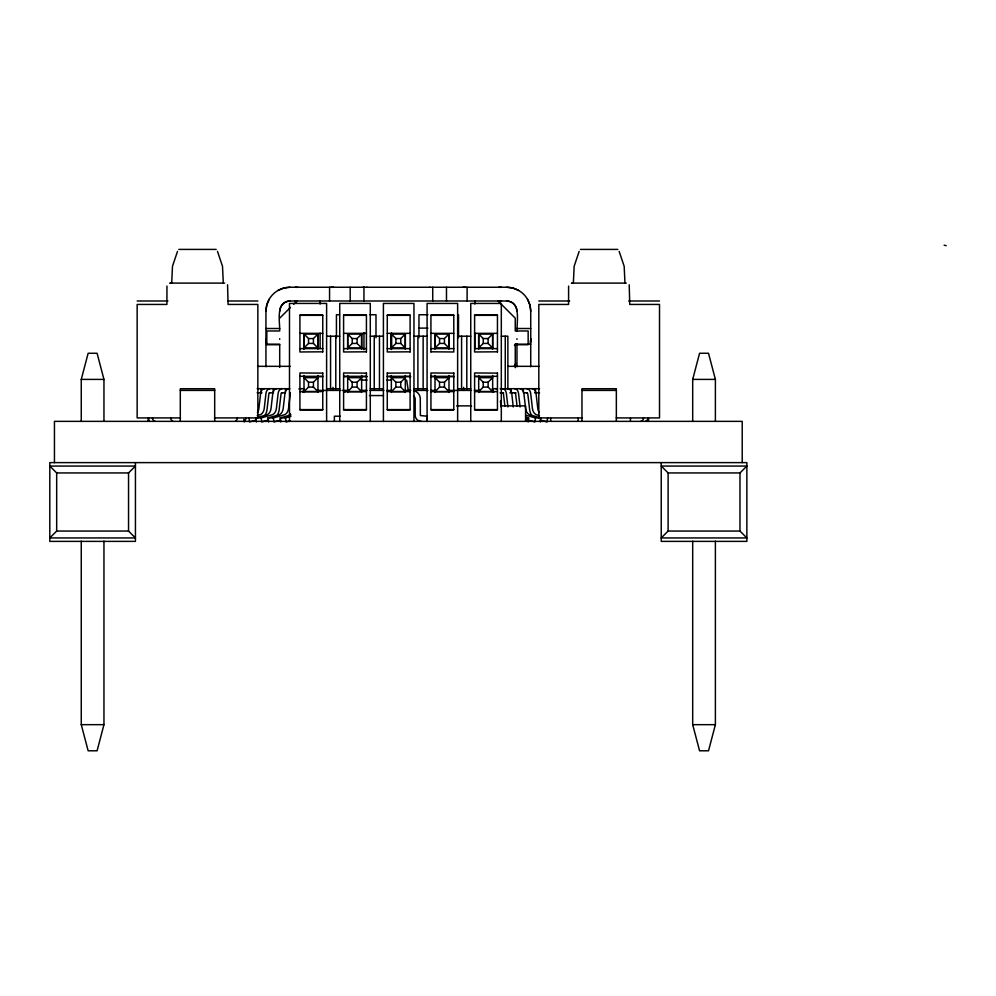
<?xml version="1.0" encoding="UTF-8"?>
<svg xmlns="http://www.w3.org/2000/svg" width="996" height="996" viewBox="0 0 996 996"><rect width="100%" height="100%" fill="white"/><g stroke="black" fill="none" stroke-linecap="round" stroke-linejoin="round"><path stroke-width="1.49" d="M303.942 349.21L303.979 347.99L308.536 343.433L308.536 338.553L304.004 334.009L304.004 347.903M317.898 349.173L317.948 348.002L313.429 343.433L313.429 338.553L317.961 334.009L304.004 334.009L304.004 347.965L317.961 347.965L317.961 334.009L317.961 347.803M347.616 349.21L347.654 347.99L352.211 343.433L352.211 338.553L347.679 334.009L347.679 347.903M361.573 349.173L361.623 348.002L357.091 343.433L357.091 338.553L361.635 334.009L347.679 334.009L347.679 347.965L361.635 347.965L361.635 334.009L361.635 347.803M391.291 349.21L391.328 347.99L395.885 343.433L395.885 338.553L391.353 334.009L391.353 347.903M405.248 349.173L405.285 348.002L400.766 343.433L400.766 338.553L405.31 334.009L391.353 334.009L391.353 347.965L405.31 347.965L405.31 334.009L405.31 347.803M434.966 349.21L435.003 347.99L439.56 343.433L439.56 338.553L435.028 334.009L435.015 347.903M448.922 349.173L448.959 348.002L444.44 343.433L444.44 338.553L448.984 334.009L435.028 334.009L435.015 347.965L448.984 347.965L448.984 334.009L448.984 347.803M478.64 349.21L478.678 347.99L483.234 343.433L483.234 338.553L478.69 334.009L478.69 347.903M492.597 349.173L492.634 348.002L488.115 343.433L488.115 338.553L492.659 334.009L478.69 334.009L478.69 347.965L492.659 347.965L492.659 334.009L492.659 347.803M516.961 339.375L516.974 338.702M166.954 286.064L166.917 304.44L137.149 304.44L137.149 417.922L180.475 417.922M568.604 286.064L568.579 304.44L538.811 304.44L538.811 417.922M530.532 341.827L530.731 338.702A24.066 24.066 0 0 1 530.532 341.827L530.283 343.371M265.944 366.752L265.944 311.312L266.766 305.087L269.169 299.273M279.702 344.728L266.804 344.728L266.804 330.971L279.702 330.971C280.013 321.621 275.257 301.962 290.01 300.991L506.665 300.991C521.468 301.987 516.638 321.733 516.974 331.095M528.092 421.968L528.664 417.922L525.95 417.15M582.137 417.922L535.475 417.922L534.902 421.968L526.71 419.652M540.255 421.968L540.828 417.922M547.626 417.922L547.065 421.968L540.23 420.038M81.261 421.395L81.261 379.401L88.146 353.269L97.085 353.269L103.958 379.401L103.958 421.395M103.958 541.152L103.958 724.665L97.085 750.797L88.146 750.797L81.261 724.665L81.261 541.152M692.693 421.395L692.693 379.401L699.578 353.269L708.517 353.269L715.389 379.401L715.389 421.395M715.389 541.152L715.389 724.665L708.517 750.797L699.578 750.797L692.693 724.665L692.693 541.152M177.512 251.39L172.482 266.256L171.71 282.789M579.162 251.39L574.144 266.256L573.372 282.789M56.672 531.055L49.8 537.94L135.431 537.94L128.546 531.055L56.672 531.055L56.672 472.938L49.8 466.066L135.431 466.066L128.546 472.938L56.672 472.938M279.702 318.185L290.446 307.44M293.671 304.216L297.343 301.053M308.536 387.108L304.004 391.64L317.961 391.64L313.429 387.108L313.429 382.227L317.961 377.683L304.004 377.683L308.536 382.227L308.536 387.108L313.429 387.108M352.211 387.108L347.679 391.64L361.635 391.64L357.091 387.108L357.091 382.227L361.635 377.683L347.679 377.683L352.211 382.227L352.211 387.108L357.091 387.108M395.885 387.108L391.353 391.64L405.31 391.64L400.766 387.108L400.766 382.227L405.31 377.683L391.353 377.683L395.885 382.227L395.885 387.108L400.766 387.108M439.56 387.108L435.015 391.64L448.984 391.64L444.44 387.108L444.44 382.227L448.984 377.683L435.015 377.683L439.56 382.227L439.56 387.108L444.44 387.108M483.234 387.108L478.69 391.64L492.659 391.64L488.115 387.108L488.115 382.227L492.659 377.683L478.69 377.683L483.234 382.227L483.234 387.108L488.115 387.108M668.104 531.055L661.232 537.94L746.863 537.94L739.978 531.055L668.104 531.055L668.104 472.938L661.232 466.066L746.863 466.066L739.978 472.938L668.104 472.938M497.813 301.253L501.498 300.991M277.984 290.471L283.785 288.056L290.01 287.246L506.665 287.246L512.89 288.056L518.704 290.471M257.167 415.618L259.881 414.846A7.781 5.503 -90 0 0 264.226 408.472L265.957 393.457A5.677 4.021 -90 0 1 269.928 388.689M257.192 417.536L266.679 414.846A7.781 5.503 90 0 0 271.036 408.472L272.767 393.457A5.677 4.021 90 0 1 276.739 388.689M214.526 417.922L261.189 417.922L272.033 414.846A7.781 5.503 90 0 0 276.39 408.472L278.121 393.457A5.677 4.021 -90 0 1 282.08 388.689M256.42 420.038L249.598 421.968L249.025 417.922M268.559 421.968L267.999 417.922L278.843 414.846A7.781 5.503 90 0 0 283.2 408.472L284.931 393.457A5.677 4.021 90 0 1 288.89 388.689M267.999 417.922L273.34 417.922L284.196 414.846A7.781 5.503 -90 0 0 288.541 408.472L290.272 393.457A5.677 4.021 90 0 1 290.384 392.81M268.584 420.038L261.761 421.968L261.189 417.922M280.723 421.968L280.15 417.922L291.006 414.846M280.15 417.922L285.503 417.922L290.932 416.378M280.735 420.038L273.912 421.968L273.34 417.922M290.172 420.81L286.076 421.968L285.503 417.922M169.793 283.2L170.802 283.076M571.455 283.2L572.463 283.076M270.016 392.81L269.791 392.835A1.544 1.096 -90 0 0 268.87 393.943L266.928 410.302A11.915 8.429 90 0 1 264.861 415.494M282.167 392.81L281.955 392.835A1.544 1.096 -90 0 0 281.034 393.943L279.092 410.302A11.915 8.429 90 0 1 277.025 415.494M498.66 287.346L501.498 287.246M330.859 287.346L333.71 287.246M946.2 245.663L944.133 245.203M178.807 249.411L216.182 249.411M580.469 249.411L617.844 249.411M170.353 283.101L224.648 283.101M572.015 283.101L626.297 283.101M363.104 287.246L364.113 287.246M137.149 300.991L167.963 300.991M228.084 300.991L257.852 300.991M538.811 300.991L569.612 300.991M628.7 300.991L659.514 300.991M339.449 314.748L336.436 314.748L336.436 337.731M369.964 314.748L375.99 314.748L375.99 337.731M427.994 314.748L418.967 314.748L418.967 337.731M299.921 315.334L322.754 315.334M343.595 315.334L366.428 315.334M387.27 315.334L410.103 315.334M430.932 315.334L453.778 315.334M474.606 315.334L497.452 315.334M418.967 328.107L427.994 328.107M265.944 328.506L279.702 328.506M516.974 328.506L530.731 328.506M299.921 333.349L322.754 333.349M343.595 333.349L366.428 333.349M387.27 333.349L410.103 333.349M430.932 333.349L453.778 333.349M474.606 333.349L497.452 333.349M326.613 336.2L339.736 336.2M370.288 336.2L383.41 336.2M413.963 336.2L427.085 336.2M457.637 336.2L470.747 336.2M501.312 336.2L507.873 336.2L507.873 388.739A5.677 4.021 -90 0 1 511.732 393.457L513.289 406.966M308.536 338.553L313.429 338.553M352.211 338.553L357.091 338.553M395.885 338.553L400.766 338.553M439.56 338.553L444.44 338.553M483.234 338.553L488.115 338.553M308.536 343.433L313.429 343.433M352.211 343.433L357.091 343.433M395.885 343.433L400.766 343.433M439.56 343.433L444.44 343.433M483.234 343.433L488.115 343.433M265.944 344.18L279.702 344.18L279.702 367.375M516.974 344.18L530.731 344.18M515.256 344.728L528.154 344.728L528.154 330.971L515.256 330.971L515.256 318.185L498.062 300.991M299.921 348.625L322.754 348.625M343.595 348.625L366.428 348.625M387.27 348.625L410.103 348.625M430.932 348.625L453.778 348.625M474.606 348.625L497.452 348.625M322.754 351.812L299.921 351.974L299.921 315.06L322.754 315.06L322.754 351.974M366.428 351.812L343.595 351.974L343.595 315.06L366.428 315.06L366.428 351.974M410.103 351.812L387.27 351.974L387.27 315.06L410.103 315.06L410.103 351.974M430.932 351.812L453.778 351.974L453.778 315.06L430.932 315.06L430.932 351.974M497.452 351.812L474.606 351.974L474.606 315.06L497.452 315.06L497.452 351.974M257.578 366.329L290.222 366.329M507.985 366.329L539.085 366.329M322.754 373.127L299.921 372.965L299.921 409.879L322.754 409.879L322.754 372.965M366.428 373.127L343.595 372.965L343.595 409.879L366.428 409.879L366.428 372.965M387.27 373.127L410.103 372.965L410.103 409.879L387.27 409.879L387.27 372.965M453.778 373.127L430.932 372.965L430.932 409.879L453.778 409.879L453.778 372.965M497.452 373.127L474.606 372.965L474.606 409.879L497.452 409.879L497.452 372.965M299.921 376.314L322.754 376.314M343.595 376.314L366.428 376.314M387.27 376.314L410.103 376.314M430.932 376.314L453.778 376.314M474.606 376.314L497.452 376.314M318.098 376.65L322.517 376.65M343.881 376.65L348.55 376.65M360.988 376.65L367.213 376.65M387.444 376.65L392.1 376.65M404.55 376.65L410.775 376.65M430.994 376.65L435.663 376.65M448.113 376.65L454.338 376.65M475.827 376.65L479.549 376.65M81.261 379.401L103.958 379.401M692.693 379.401L715.389 379.401M361.013 380.086L367.101 380.086M386.871 380.086L391.44 380.086M308.536 382.227L313.429 382.227M352.211 382.227L357.091 382.227M395.885 382.227L400.766 382.227M439.56 382.227L444.44 382.227M483.234 382.227L488.115 382.227M289.836 388.689L257.167 388.689A5.677 4.021 -90 0 1 257.765 388.689M299.124 388.689L304.465 388.689M492.186 388.689L497.402 388.689M500.141 388.689L502.42 388.689A5.677 4.021 -90 0 1 506.379 393.457L507.935 406.966M506.715 388.689L539.483 388.689M326.613 388.739L339.736 388.739M370.288 388.739L383.41 388.739M413.963 388.739L427.085 388.739M457.637 388.739L470.747 388.739M501.312 388.739L507.873 388.739M180.301 390.407L214.688 390.407M317.226 390.407L340.769 390.407M342.5 390.407L348.7 390.407M360.925 390.407L367.038 390.407M370.089 390.407L383.846 390.407M386.909 390.407L391.49 390.407M405.248 390.407L410.775 390.407M413.838 390.407L427.882 390.407M430.895 390.407L435.663 390.407M447.951 390.407L471.22 390.407M474.32 390.407L479.549 390.407M581.963 390.407L616.35 390.407M299.921 391.59L322.754 391.59M343.595 391.59L366.428 391.59M387.27 391.59L410.103 391.59M430.932 391.59L453.778 391.59M474.606 391.59L497.452 391.59M257.167 392.81L261.96 392.81M269.331 392.81L273.34 392.81L273.34 388.689M281.495 392.81L285.503 392.81M500.104 392.81L503.615 392.81M509.828 392.81L516.028 392.81M523.311 392.81L527.332 392.81M534.653 392.81L539.483 392.81M369.479 395.561L383.448 395.561M456.591 405.882L469.863 405.882A3.436 3.436 0 0 1 471.581 406.343M501.113 405.882L525.564 405.882L525.564 421.358M299.921 409.605L322.754 409.605M343.595 409.605L366.428 409.605M387.27 409.605L410.103 409.605M430.932 409.605L453.778 409.605M474.606 409.605L497.452 409.605M340.221 416.204L334.37 416.204L334.37 421.358M525.988 417.922L528.664 417.922M616.175 417.922L659.514 417.922L659.514 304.44L629.746 304.44L629.223 284.794M81.261 724.665L103.958 724.665M692.693 724.665L715.389 724.665M462.978 287.246L465.817 287.346M295.177 287.246L298.016 287.346M295.177 300.991L296.957 301.029M538.799 392.81L539.023 392.835A1.544 1.096 -90 0 1 539.384 392.984M526.647 392.81L526.859 392.835A1.544 1.096 -90 0 1 527.78 393.943L529.723 410.302A11.915 8.429 90 0 0 531.802 415.494M514.484 392.81L514.708 392.835A1.544 1.096 -90 0 1 515.629 393.943L517.061 406.231M502.333 392.81L502.544 392.835A1.544 1.096 -90 0 1 503.466 393.943L504.897 406.231M539.496 415.618L536.782 414.846A7.781 5.503 90 0 1 532.424 408.472L530.694 393.457A5.677 4.021 -90 0 0 526.735 388.689M539.471 417.536L529.972 414.846A7.781 5.503 90 0 1 525.614 408.472L523.884 393.457A5.677 4.021 -90 0 0 519.924 388.689M525.975 415.232L535.475 417.922M227.561 284.794L228.084 304.44L257.852 304.44L257.852 417.922M619.151 251.39L624.168 266.256L624.953 282.789M217.489 251.39L222.506 266.256L223.291 282.789M527.507 299.273L529.909 305.087L530.731 311.312L530.731 366.752M406.654 380.086L408.298 390.407M255.835 417.922L256.408 421.968M243.871 419.266L244.244 421.968M520.099 406.966L518.543 393.457A5.677 4.021 -90 0 0 514.571 388.689M500.44 400.965L501.125 406.966M279.702 338.702L279.714 339.375M742.219 462.617L742.219 421.358L54.444 421.358L54.444 462.617M739.978 472.938L739.978 531.055M661.232 462.617L661.232 541.376L746.863 541.376L746.863 462.617L49.8 462.617L49.8 541.376L135.431 541.376L135.431 462.617M648.508 418.295L648.508 421.358M647.823 418.295L647.823 421.358M630.456 418.258L630.456 421.358M616.35 421.358L616.35 388.739L581.963 388.739L581.963 421.358M578.178 418.258L578.178 421.358M550.676 418.258L550.676 421.358M535.475 388.689L535.475 392.81M523.311 388.689L523.311 391.44M516.974 343.782L516.974 366.752M515.256 344.056L515.256 367.711M511.16 388.689L511.16 392.81M505.258 336.2L505.258 388.739M501.312 421.507L501.312 303.431L470.747 303.431L470.747 421.507M492.659 375.517L492.659 392.449M478.69 375.554L478.69 392.461M474.855 300.991L474.855 304.054M474.855 333.162L474.855 348.488M467.112 287.246L467.112 300.991M466.813 336.2L466.813 388.739M463.663 387.344L463.663 390.407M461.584 336.2L461.584 388.739M458.521 314.748L458.521 337.731M457.637 421.507L457.637 303.431L427.085 303.431L427.085 421.507M448.984 375.517L448.984 392.449M446.482 287.246L446.482 300.991M435.015 375.554L435.015 392.461M432.725 287.246L432.725 300.991M427.209 421.358L427.209 416.204L420.374 415.556L420.275 397.877A8.603 8.603 0 0 0 413.963 390.693M423.138 336.2L423.138 388.739M417.909 336.2L417.909 388.739M413.963 421.507L413.963 303.431L383.41 303.431L383.41 421.507M405.31 375.517L405.31 392.449M391.465 332.888L391.465 349.509M391.353 375.554L391.353 392.461M379.464 336.2L379.464 388.739M374.235 336.2L374.235 388.739M370.288 421.507L370.288 303.431L339.736 303.431L339.736 421.507M363.951 287.246L363.951 300.991M363.951 332.639L363.951 349.683M361.635 375.517L361.635 392.449M350.194 287.246L350.194 300.991M347.679 375.554L347.679 392.461M335.789 336.2L335.789 388.739M332.988 387.344L332.988 390.407M330.56 336.2L330.56 388.739M329.564 287.246L329.564 300.991M326.613 421.507L326.613 303.431L289.487 303.431L289.487 421.507M320.102 300.991L320.102 304.054M320.102 333.162L320.102 348.488M317.961 375.517L317.961 392.449M304.004 375.554L304.004 392.461M285.503 388.689L285.503 391.44M261.189 388.689L261.189 392.81M214.688 421.358L214.688 388.739L180.301 388.739L180.301 421.358M148.84 418.295L148.84 421.358M148.155 418.295L148.155 421.358M128.546 472.938L128.546 531.055M538.886 388.689A5.677 4.021 -90 0 1 539.359 388.726M532.076 388.689A5.677 4.021 -90 0 1 536.047 393.457L537.778 408.472A7.781 5.503 90 0 0 539.247 412.618M492.485 389.635A5.677 4.021 90 0 1 493.966 392.175M495.61 388.689A5.677 4.021 -90 0 1 497.427 389.299M290.222 413.601A11.915 8.429 -90 0 1 289.176 415.494M288.554 416.316A11.915 8.429 -90 0 1 287.881 417.038M257.404 412.618A7.781 5.503 90 0 0 258.885 408.472L260.616 393.457A5.677 4.021 90 0 1 264.575 388.689M302.697 392.175A5.677 4.021 90 0 1 304.178 389.635M299.236 389.299A5.677 4.021 -90 0 1 301.053 388.689M515.617 343.832A10.396 10.309 0 0 1 514.446 345.475M265.944 311.312A24.066 24.066 0 0 1 290.01 287.246M279.702 311.312A10.321 10.321 0 0 1 290.01 300.991M506.665 300.991A10.321 10.321 0 0 1 516.974 311.312M506.665 287.246A24.066 24.066 0 0 1 530.731 311.312M514.397 365.607A10.321 10.321 0 0 1 516.015 363.478M366.789 287.246A21.638 1.121 90 0 1 366.901 287.334M344.604 392.175A8.603 8.603 0 0 1 347.616 390.693M421.196 421.358A6.013 6.013 0 0 1 415.183 415.332L415.183 398.998A3.436 3.436 0 0 0 413.838 396.271M172.794 421.096A3.436 3.436 0 0 1 170.677 417.922M245.987 417.922A3.436 3.436 0 0 1 243.435 421.233M155.003 421.233A3.436 3.436 0 0 1 152.45 417.922M643.516 417.922A3.436 3.436 0 0 1 640.976 421.233M237.384 417.922A3.436 3.436 0 0 1 235.666 420.897M647.985 417.922A3.436 3.436 0 0 1 645.869 421.096M266.405 343.371L265.944 338.702A24.066 24.066 0 0 0 266.405 343.371M429.886 287.246A21.638 1.121 90 0 0 429.786 287.334"/></g></svg>
